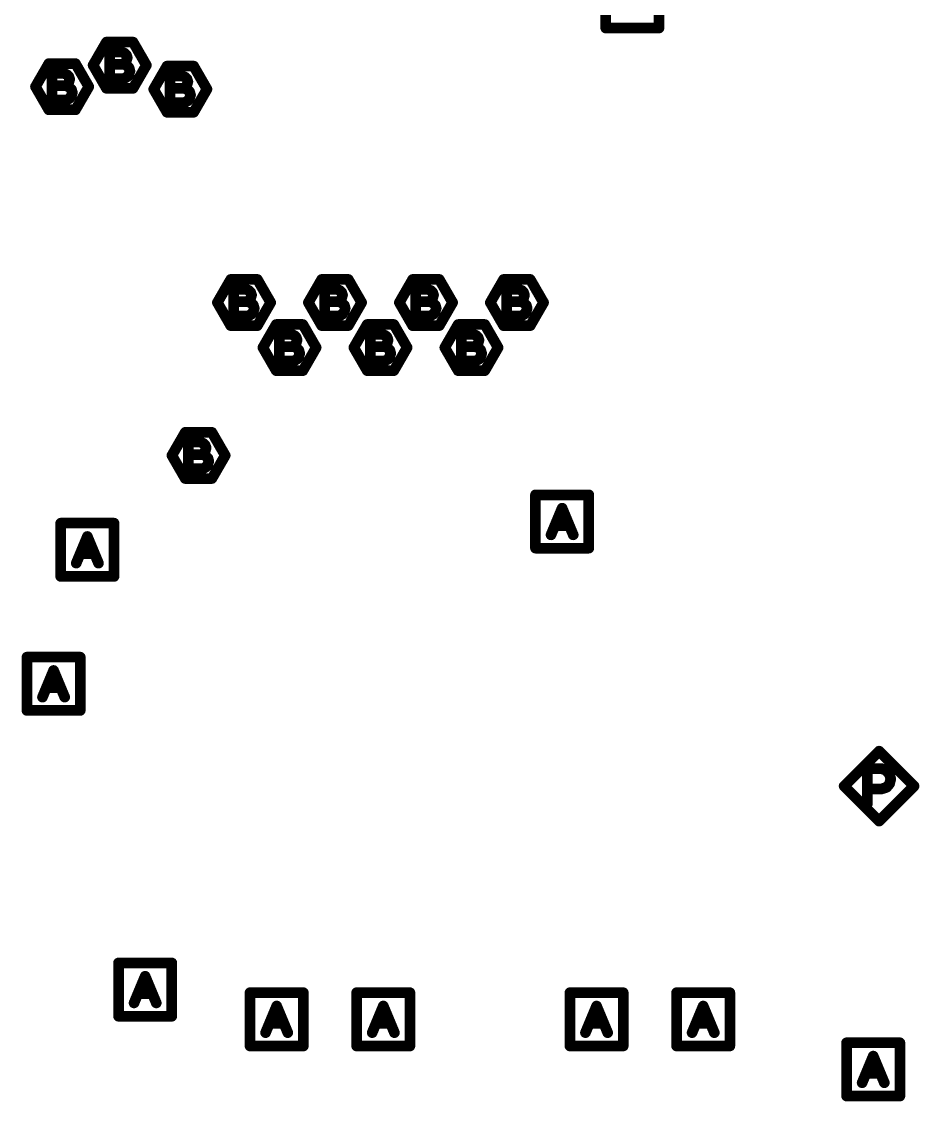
# Model space of a CAD drawing. Extents: x -14.2 to 19.9, y -5.2 to 16.9.
# Drawn here: x 1.051 to 1.556, y 1.994 to 2.601 of the extents above; entities that cross this region are included whole.
import ezdxf

# ---------------------------------------------------------------- set-up
doc = ezdxf.new("R2010")
doc.units = 0
doc.layers.get('0').update_dxf_attribs({"linetype": 'CONTINUOUS'})
doc.layers.add('FAB', color=2, linetype='CONTINUOUS')

# ---------------------------------------------------------------- blocks, each defined once
blk = doc.blocks.new('ROUND_1')
at = {"const_width": 0.003}
blk.add_lwpolyline([(-0.0015, 0, 1), (0.0015, 0, 1)], format="xyb", close=True, dxfattribs=at)

msp = doc.modelspace()

# ---------------------------------------------------------------- linework, layer by layer
at = {"layer": 'FAB', "const_width": 0.006}
for points in [[(1.37946, 2.59778), (1.37946, 2.62778)], [(1.40946, 2.62778), (1.40946, 2.59778)], [(1.40946, 2.59778), (1.37946, 2.59778)], [(1.091, 2.57685), (1.0985, 2.58984)], [(1.0985, 2.58984), (1.1135, 2.58984)], [(1.1135, 2.58984), (1.121, 2.57685)], [(1.107, 2.58435), (1.10025, 2.58435)], [(1.10025, 2.58435), (1.10025, 2.56935)], [(1.10875, 2.5836), (1.107, 2.58435)], [(1.10975, 2.5826), (1.10875, 2.5836)], [(1.11025, 2.5811), (1.10975, 2.5826)], [(1.10975, 2.57935), (1.11025, 2.5811)], [(1.05859, 2.56475), (1.06609, 2.57774)], [(1.06609, 2.57774), (1.08109, 2.57774)], [(1.08109, 2.57774), (1.08859, 2.56475)], [(1.0985, 2.56386), (1.091, 2.57685)], [(1.108, 2.57735), (1.10025, 2.57735)], [(1.108, 2.57735), (1.109, 2.5781)], [(1.10975, 2.57685), (1.108, 2.57735)], [(1.109, 2.5781), (1.10975, 2.57935)], [(1.11125, 2.57535), (1.10975, 2.57685)], [(1.11175, 2.5736), (1.11125, 2.57535)], [(1.11125, 2.57185), (1.11175, 2.5736)], [(1.121, 2.57685), (1.1135, 2.56386)], [(1.1251, 2.56335), (1.1326, 2.57634)], [(1.1326, 2.57634), (1.1476, 2.57634)], [(1.1476, 2.57634), (1.1551, 2.56335)], [(1.07459, 2.57225), (1.06784, 2.57225)], [(1.06784, 2.57225), (1.06784, 2.55725)], [(1.07634, 2.5715), (1.07459, 2.57225)], [(1.07734, 2.5705), (1.07634, 2.5715)], [(1.07784, 2.569), (1.07734, 2.5705)], [(1.07734, 2.56725), (1.07784, 2.569)], [(1.10025, 2.56935), (1.1085, 2.56935)], [(1.1085, 2.56935), (1.11025, 2.57035)], [(1.11025, 2.57035), (1.11125, 2.57185)], [(1.1411, 2.57085), (1.13435, 2.57085)], [(1.13435, 2.57085), (1.13435, 2.55585)], [(1.14285, 2.5701), (1.1411, 2.57085)], [(1.14385, 2.5691), (1.14285, 2.5701)], [(1.14435, 2.5676), (1.14385, 2.5691)], [(1.14385, 2.56585), (1.14435, 2.5676)], [(1.06609, 2.55176), (1.05859, 2.56475)], [(1.07559, 2.56525), (1.06784, 2.56525)], [(1.07559, 2.56525), (1.07659, 2.566)], [(1.07734, 2.56475), (1.07559, 2.56525)], [(1.07659, 2.566), (1.07734, 2.56725)], [(1.07884, 2.56325), (1.07734, 2.56475)], [(1.07934, 2.5615), (1.07884, 2.56325)], [(1.07884, 2.55975), (1.07934, 2.5615)], [(1.08859, 2.56475), (1.08109, 2.55176)], [(1.1135, 2.56386), (1.0985, 2.56386)], [(1.1326, 2.55036), (1.1251, 2.56335)], [(1.1421, 2.56385), (1.13435, 2.56385)], [(1.1421, 2.56385), (1.1431, 2.5646)], [(1.14385, 2.56335), (1.1421, 2.56385)], [(1.1431, 2.5646), (1.14385, 2.56585)], [(1.14535, 2.56185), (1.14385, 2.56335)], [(1.14585, 2.5601), (1.14535, 2.56185)], [(1.1551, 2.56335), (1.1476, 2.55036)], [(1.06784, 2.55725), (1.07609, 2.55725)], [(1.07609, 2.55725), (1.07784, 2.55825)], [(1.07784, 2.55825), (1.07884, 2.55975)], [(1.13435, 2.55585), (1.1426, 2.55585)], [(1.1426, 2.55585), (1.14435, 2.55685)], [(1.14435, 2.55685), (1.14535, 2.55835)], [(1.14535, 2.55835), (1.14585, 2.5601)], [(1.08109, 2.55176), (1.06609, 2.55176)], [(1.1476, 2.55036), (1.1326, 2.55036)], [(1.16095, 2.44329), (1.16845, 2.45628)], [(1.16845, 2.45628), (1.18345, 2.45628)], [(1.18345, 2.45628), (1.19095, 2.44329)], [(1.21213, 2.44329), (1.21963, 2.45628)], [(1.21963, 2.45628), (1.23463, 2.45628)], [(1.23463, 2.45628), (1.24213, 2.44329)], [(1.26332, 2.44329), (1.27082, 2.45628)], [(1.27082, 2.45628), (1.28582, 2.45628)], [(1.28582, 2.45628), (1.29332, 2.44329)], [(1.3145, 2.44329), (1.322, 2.45628)], [(1.322, 2.45628), (1.337, 2.45628)], [(1.337, 2.45628), (1.3445, 2.44329)], [(1.17695, 2.45079), (1.1702, 2.45079)], [(1.1702, 2.45079), (1.1702, 2.43579)], [(1.1787, 2.45004), (1.17695, 2.45079)], [(1.1797, 2.44904), (1.1787, 2.45004)], [(1.17895, 2.44454), (1.1797, 2.44579)], [(1.1802, 2.44754), (1.1797, 2.44904)], [(1.1797, 2.44579), (1.1802, 2.44754)], [(1.22813, 2.45079), (1.22138, 2.45079)], [(1.22138, 2.45079), (1.22138, 2.43579)], [(1.22988, 2.45004), (1.22813, 2.45079)], [(1.23088, 2.44904), (1.22988, 2.45004)], [(1.23013, 2.44454), (1.23088, 2.44579)], [(1.23138, 2.44754), (1.23088, 2.44904)], [(1.23088, 2.44579), (1.23138, 2.44754)], [(1.27932, 2.45079), (1.27257, 2.45079)], [(1.27257, 2.45079), (1.27257, 2.43579)], [(1.28107, 2.45004), (1.27932, 2.45079)], [(1.28207, 2.44904), (1.28107, 2.45004)], [(1.28132, 2.44454), (1.28207, 2.44579)], [(1.28257, 2.44754), (1.28207, 2.44904)], [(1.28207, 2.44579), (1.28257, 2.44754)], [(1.3305, 2.45079), (1.32375, 2.45079)], [(1.32375, 2.45079), (1.32375, 2.43579)], [(1.33225, 2.45004), (1.3305, 2.45079)], [(1.33325, 2.44904), (1.33225, 2.45004)], [(1.3325, 2.44454), (1.33325, 2.44579)], [(1.33375, 2.44754), (1.33325, 2.44904)], [(1.33325, 2.44579), (1.33375, 2.44754)], [(1.16845, 2.4303), (1.16095, 2.44329)], [(1.17795, 2.44379), (1.1702, 2.44379)], [(1.17795, 2.44379), (1.17895, 2.44454)], [(1.1797, 2.44329), (1.17795, 2.44379)], [(1.1812, 2.44179), (1.1797, 2.44329)], [(1.1817, 2.44004), (1.1812, 2.44179)], [(1.1812, 2.43829), (1.1817, 2.44004)], [(1.19095, 2.44329), (1.18345, 2.4303)], [(1.21963, 2.4303), (1.21213, 2.44329)], [(1.22913, 2.44379), (1.22138, 2.44379)], [(1.22913, 2.44379), (1.23013, 2.44454)], [(1.23088, 2.44329), (1.22913, 2.44379)], [(1.23238, 2.44179), (1.23088, 2.44329)], [(1.23288, 2.44004), (1.23238, 2.44179)], [(1.23238, 2.43829), (1.23288, 2.44004)], [(1.24213, 2.44329), (1.23463, 2.4303)], [(1.27082, 2.4303), (1.26332, 2.44329)], [(1.28032, 2.44379), (1.27257, 2.44379)], [(1.28032, 2.44379), (1.28132, 2.44454)], [(1.28207, 2.44329), (1.28032, 2.44379)], [(1.28357, 2.44179), (1.28207, 2.44329)], [(1.28407, 2.44004), (1.28357, 2.44179)], [(1.28357, 2.43829), (1.28407, 2.44004)], [(1.29332, 2.44329), (1.28582, 2.4303)], [(1.322, 2.4303), (1.3145, 2.44329)], [(1.3315, 2.44379), (1.32375, 2.44379)], [(1.3315, 2.44379), (1.3325, 2.44454)], [(1.33325, 2.44329), (1.3315, 2.44379)], [(1.33475, 2.44179), (1.33325, 2.44329)], [(1.33525, 2.44004), (1.33475, 2.44179)], [(1.33475, 2.43829), (1.33525, 2.44004)], [(1.3445, 2.44329), (1.337, 2.4303)], [(1.1702, 2.43579), (1.17845, 2.43579)], [(1.17845, 2.43579), (1.1802, 2.43679)], [(1.1802, 2.43679), (1.1812, 2.43829)], [(1.22138, 2.43579), (1.22963, 2.43579)], [(1.22963, 2.43579), (1.23138, 2.43679)], [(1.23138, 2.43679), (1.23238, 2.43829)], [(1.27257, 2.43579), (1.28082, 2.43579)], [(1.28082, 2.43579), (1.28257, 2.43679)], [(1.28257, 2.43679), (1.28357, 2.43829)], [(1.32375, 2.43579), (1.332, 2.43579)], [(1.332, 2.43579), (1.33375, 2.43679)], [(1.33375, 2.43679), (1.33475, 2.43829)], [(1.18345, 2.4303), (1.16845, 2.4303)], [(1.18654, 2.41795), (1.19404, 2.43094)], [(1.19404, 2.43094), (1.20904, 2.43094)], [(1.20904, 2.43094), (1.21654, 2.41795)], [(1.23463, 2.4303), (1.21963, 2.4303)], [(1.23773, 2.41796), (1.24523, 2.43095)], [(1.24523, 2.43095), (1.26023, 2.43095)], [(1.26023, 2.43095), (1.26773, 2.41796)], [(1.28582, 2.4303), (1.27082, 2.4303)], [(1.28891, 2.41795), (1.29641, 2.43094)], [(1.29641, 2.43094), (1.31141, 2.43094)], [(1.31141, 2.43094), (1.31891, 2.41795)], [(1.337, 2.4303), (1.322, 2.4303)], [(1.20254, 2.42545), (1.19579, 2.42545)], [(1.19579, 2.42545), (1.19579, 2.41045)], [(1.20429, 2.4247), (1.20254, 2.42545)], [(1.20529, 2.4237), (1.20429, 2.4247)], [(1.20579, 2.4222), (1.20529, 2.4237)], [(1.20529, 2.42045), (1.20579, 2.4222)], [(1.25373, 2.42546), (1.24698, 2.42546)], [(1.24698, 2.42546), (1.24698, 2.41046)], [(1.25548, 2.42471), (1.25373, 2.42546)], [(1.25648, 2.42371), (1.25548, 2.42471)], [(1.25698, 2.42221), (1.25648, 2.42371)], [(1.25648, 2.42046), (1.25698, 2.42221)], [(1.30491, 2.42545), (1.29816, 2.42545)], [(1.29816, 2.42545), (1.29816, 2.41045)], [(1.30666, 2.4247), (1.30491, 2.42545)], [(1.30766, 2.4237), (1.30666, 2.4247)], [(1.30816, 2.4222), (1.30766, 2.4237)], [(1.30766, 2.42045), (1.30816, 2.4222)], [(1.19404, 2.40496), (1.18654, 2.41795)], [(1.20354, 2.41845), (1.19579, 2.41845)], [(1.20354, 2.41845), (1.20454, 2.4192)], [(1.20529, 2.41795), (1.20354, 2.41845)], [(1.20454, 2.4192), (1.20529, 2.42045)], [(1.20679, 2.41645), (1.20529, 2.41795)], [(1.20729, 2.4147), (1.20679, 2.41645)], [(1.21654, 2.41795), (1.20904, 2.40496)], [(1.24523, 2.40497), (1.23773, 2.41796)], [(1.25473, 2.41846), (1.24698, 2.41846)], [(1.25473, 2.41846), (1.25573, 2.41921)], [(1.25648, 2.41796), (1.25473, 2.41846)], [(1.25573, 2.41921), (1.25648, 2.42046)], [(1.25798, 2.41646), (1.25648, 2.41796)], [(1.25848, 2.41471), (1.25798, 2.41646)], [(1.26773, 2.41796), (1.26023, 2.40497)], [(1.29641, 2.40496), (1.28891, 2.41795)], [(1.30591, 2.41845), (1.29816, 2.41845)], [(1.30591, 2.41845), (1.30691, 2.4192)], [(1.30766, 2.41795), (1.30591, 2.41845)], [(1.30691, 2.4192), (1.30766, 2.42045)], [(1.30916, 2.41645), (1.30766, 2.41795)], [(1.30966, 2.4147), (1.30916, 2.41645)], [(1.31891, 2.41795), (1.31141, 2.40496)], [(1.19579, 2.41045), (1.20404, 2.41045)], [(1.20404, 2.41045), (1.20579, 2.41145)], [(1.20579, 2.41145), (1.20679, 2.41295)], [(1.20679, 2.41295), (1.20729, 2.4147)], [(1.24698, 2.41046), (1.25523, 2.41046)], [(1.25523, 2.41046), (1.25698, 2.41146)], [(1.25698, 2.41146), (1.25798, 2.41296)], [(1.25798, 2.41296), (1.25848, 2.41471)], [(1.29816, 2.41045), (1.30641, 2.41045)], [(1.30641, 2.41045), (1.30816, 2.41145)], [(1.30816, 2.41145), (1.30916, 2.41295)], [(1.30916, 2.41295), (1.30966, 2.4147)], [(1.20904, 2.40496), (1.19404, 2.40496)], [(1.26023, 2.40497), (1.24523, 2.40497)], [(1.31141, 2.40496), (1.29641, 2.40496)], [(1.13536, 2.35725), (1.14286, 2.37024)], [(1.14286, 2.37024), (1.15786, 2.37024)], [(1.15786, 2.37024), (1.16536, 2.35725)], [(1.15136, 2.36475), (1.14461, 2.36475)], [(1.14461, 2.36475), (1.14461, 2.34975)], [(1.15311, 2.364), (1.15136, 2.36475)], [(1.15411, 2.363), (1.15311, 2.364)], [(1.15461, 2.3615), (1.15411, 2.363)], [(1.15411, 2.35975), (1.15461, 2.3615)], [(1.14286, 2.34426), (1.13536, 2.35725)], [(1.15236, 2.35775), (1.14461, 2.35775)], [(1.15236, 2.35775), (1.15336, 2.3585)], [(1.15411, 2.35725), (1.15236, 2.35775)], [(1.15336, 2.3585), (1.15411, 2.35975)], [(1.15561, 2.35575), (1.15411, 2.35725)], [(1.15611, 2.354), (1.15561, 2.35575)], [(1.16536, 2.35725), (1.15786, 2.34426)], [(1.14461, 2.34975), (1.15286, 2.34975)], [(1.15286, 2.34975), (1.15461, 2.35075)], [(1.15461, 2.35075), (1.15561, 2.35225)], [(1.15561, 2.35225), (1.15611, 2.354)], [(1.15786, 2.34426), (1.14286, 2.34426)], [(1.33993, 2.30507), (1.33993, 2.33507)], [(1.33993, 2.33507), (1.36993, 2.33507)], [(1.36993, 2.33507), (1.36993, 2.30507)], [(1.34868, 2.31257), (1.35493, 2.32757)], [(1.35493, 2.32757), (1.36118, 2.31257)], [(1.07279, 2.28915), (1.07279, 2.31915)], [(1.07279, 2.31915), (1.10279, 2.31915)], [(1.10279, 2.31915), (1.10279, 2.28915)], [(1.35893, 2.31782), (1.35093, 2.31782)], [(1.08154, 2.29665), (1.08779, 2.31165)], [(1.08779, 2.31165), (1.09404, 2.29665)], [(1.09179, 2.3019), (1.08379, 2.3019)], [(1.36993, 2.30507), (1.33993, 2.30507)], [(1.10279, 2.28915), (1.07279, 2.28915)], [(1.05378, 2.21375), (1.05378, 2.24375)], [(1.05378, 2.24375), (1.08378, 2.24375)], [(1.08378, 2.24375), (1.08378, 2.21375)], [(1.06253, 2.22125), (1.06878, 2.23625)], [(1.06878, 2.23625), (1.07503, 2.22125)], [(1.07278, 2.2265), (1.06478, 2.2265)], [(1.08378, 2.21375), (1.05378, 2.21375)], [(1.5136, 2.17117), (1.53328, 2.19085)], [(1.53328, 2.19085), (1.55296, 2.17117)], [(1.52671, 2.16133), (1.52671, 2.18103)], [(1.52671, 2.18103), (1.53459, 2.18103)], [(1.53459, 2.18103), (1.53722, 2.18004)], [(1.53722, 2.18004), (1.53919, 2.17775)], [(1.53919, 2.17249), (1.53755, 2.17052)], [(1.53919, 2.17775), (1.53985, 2.17512)], [(1.53985, 2.17512), (1.53919, 2.17249)], [(1.53328, 2.15149), (1.5136, 2.17117)], [(1.53459, 2.16954), (1.52671, 2.16954)], [(1.55296, 2.17117), (1.53328, 2.15149)], [(1.53755, 2.17052), (1.53459, 2.16954)], [(1.10531, 2.04166), (1.10531, 2.07166)], [(1.10531, 2.07166), (1.13531, 2.07166)], [(1.13531, 2.07166), (1.13531, 2.04166)], [(1.11406, 2.04916), (1.12031, 2.06416)], [(1.12031, 2.06416), (1.12656, 2.04916)], [(1.12431, 2.05441), (1.11631, 2.05441)], [(1.17931, 2.02493), (1.17931, 2.05493)], [(1.17931, 2.05493), (1.20931, 2.05493)], [(1.20931, 2.05493), (1.20931, 2.02493)], [(1.23931, 2.02493), (1.23931, 2.05493)], [(1.23931, 2.05493), (1.26931, 2.05493)], [(1.26931, 2.05493), (1.26931, 2.02493)], [(1.35931, 2.02493), (1.35931, 2.05493)], [(1.35931, 2.05493), (1.38931, 2.05493)], [(1.38931, 2.05493), (1.38931, 2.02493)], [(1.41931, 2.02493), (1.41931, 2.05493)], [(1.41931, 2.05493), (1.44931, 2.05493)], [(1.44931, 2.05493), (1.44931, 2.02493)], [(1.18806, 2.03243), (1.19431, 2.04743)], [(1.19431, 2.04743), (1.20056, 2.03243)], [(1.24806, 2.03243), (1.25431, 2.04743)], [(1.25431, 2.04743), (1.26056, 2.03243)], [(1.36806, 2.03243), (1.37431, 2.04743)], [(1.37431, 2.04743), (1.38056, 2.03243)], [(1.42806, 2.03243), (1.43431, 2.04743)], [(1.43431, 2.04743), (1.44056, 2.03243)], [(1.13531, 2.04166), (1.10531, 2.04166)], [(1.19831, 2.03768), (1.19031, 2.03768)], [(1.25831, 2.03768), (1.25031, 2.03768)], [(1.37831, 2.03768), (1.37031, 2.03768)], [(1.43831, 2.03768), (1.43031, 2.03768)], [(1.51499, 1.99675), (1.51499, 2.02675)], [(1.51499, 2.02675), (1.54499, 2.02675)], [(1.54499, 2.02675), (1.54499, 1.99675)], [(1.20931, 2.02493), (1.17931, 2.02493)], [(1.26931, 2.02493), (1.23931, 2.02493)], [(1.38931, 2.02493), (1.35931, 2.02493)], [(1.44931, 2.02493), (1.41931, 2.02493)], [(1.52374, 2.00425), (1.52999, 2.01925)], [(1.52999, 2.01925), (1.53624, 2.00425)], [(1.53399, 2.0095), (1.52599, 2.0095)], [(1.54499, 1.99675), (1.51499, 1.99675)]]:
    msp.add_lwpolyline(points, dxfattribs=at)

# ---------------------------------------------------------------- block references
at = {"layer": 'FAB'}
for p in [(1.37946, 2.59778), (1.37946, 2.59778), (1.40946, 2.59778), (1.40946, 2.59778), (1.0985, 2.58984), (1.0985, 2.58984), (1.1135, 2.58984), (1.1135, 2.58984), (1.10025, 2.58435), (1.10025, 2.58435), (1.107, 2.58435), (1.107, 2.58435), (1.10875, 2.5836), (1.10875, 2.5836), (1.10975, 2.5826), (1.10975, 2.5826), (1.11025, 2.5811), (1.11025, 2.5811), (1.06609, 2.57774), (1.06609, 2.57774), (1.08109, 2.57774), (1.08109, 2.57774), (1.091, 2.57685), (1.091, 2.57685), (1.10025, 2.57735), (1.108, 2.57735), (1.108, 2.57735), (1.108, 2.57735), (1.109, 2.5781), (1.109, 2.5781), (1.10975, 2.57935), (1.10975, 2.57935), (1.10975, 2.57685), (1.10975, 2.57685), (1.11125, 2.57535), (1.11125, 2.57535), (1.11175, 2.5736), (1.11175, 2.5736), (1.121, 2.57685), (1.121, 2.57685), (1.1326, 2.57634), (1.1326, 2.57634), (1.1476, 2.57634), (1.1476, 2.57634), (1.06784, 2.57225), (1.06784, 2.57225), (1.07459, 2.57225), (1.07459, 2.57225), (1.07634, 2.5715), (1.07634, 2.5715), (1.07734, 2.5705), (1.07734, 2.5705), (1.07784, 2.569), (1.07784, 2.569), (1.10025, 2.56935), (1.10025, 2.56935), (1.1085, 2.56935), (1.1085, 2.56935), (1.11025, 2.57035), (1.11025, 2.57035), (1.11125, 2.57185), (1.11125, 2.57185), (1.13435, 2.57085), (1.13435, 2.57085), (1.1411, 2.57085), (1.1411, 2.57085), (1.14285, 2.5701), (1.14285, 2.5701), (1.14385, 2.5691), (1.14385, 2.5691), (1.14435, 2.5676), (1.14435, 2.5676), (1.05859, 2.56475), (1.05859, 2.56475), (1.06784, 2.56525), (1.07559, 2.56525), (1.07559, 2.56525), (1.07559, 2.56525), (1.07659, 2.566), (1.07659, 2.566), (1.07734, 2.56725), (1.07734, 2.56725), (1.07734, 2.56475), (1.07734, 2.56475), (1.07884, 2.56325), (1.07884, 2.56325), (1.07934, 2.5615), (1.07934, 2.5615), (1.08859, 2.56475), (1.08859, 2.56475), (1.0985, 2.56386), (1.0985, 2.56386), (1.1135, 2.56386), (1.1135, 2.56386), (1.1251, 2.56335), (1.1251, 2.56335), (1.13435, 2.56385), (1.1421, 2.56385), (1.1421, 2.56385), (1.1421, 2.56385), (1.1431, 2.5646), (1.1431, 2.5646), (1.14385, 2.56585), (1.14385, 2.56585), (1.14385, 2.56335), (1.14385, 2.56335), (1.14535, 2.56185), (1.14535, 2.56185), (1.1551, 2.56335), (1.1551, 2.56335), (1.06784, 2.55725), (1.06784, 2.55725), (1.07609, 2.55725), (1.07609, 2.55725), (1.07784, 2.55825), (1.07784, 2.55825), (1.07884, 2.55975), (1.07884, 2.55975), (1.13435, 2.55585), (1.13435, 2.55585), (1.1426, 2.55585), (1.1426, 2.55585), (1.14435, 2.55685), (1.14435, 2.55685), (1.14535, 2.55835), (1.14535, 2.55835), (1.14585, 2.5601), (1.14585, 2.5601), (1.06609, 2.55176), (1.06609, 2.55176), (1.08109, 2.55176), (1.08109, 2.55176), (1.1326, 2.55036), (1.1326, 2.55036), (1.1476, 2.55036), (1.1476, 2.55036), (1.16845, 2.45628), (1.16845, 2.45628), (1.18345, 2.45628), (1.18345, 2.45628), (1.21963, 2.45628), (1.21963, 2.45628), (1.23463, 2.45628), (1.23463, 2.45628), (1.27082, 2.45628), (1.27082, 2.45628), (1.28582, 2.45628), (1.28582, 2.45628), (1.322, 2.45628), (1.322, 2.45628), (1.337, 2.45628), (1.337, 2.45628), (1.1702, 2.45079), (1.1702, 2.45079), (1.17695, 2.45079), (1.17695, 2.45079), (1.1787, 2.45004), (1.1787, 2.45004), (1.1797, 2.44904), (1.1797, 2.44904), (1.1797, 2.44579), (1.1797, 2.44579), (1.1802, 2.44754), (1.1802, 2.44754), (1.22138, 2.45079), (1.22138, 2.45079), (1.22813, 2.45079), (1.22813, 2.45079), (1.22988, 2.45004), (1.22988, 2.45004), (1.23088, 2.44904), (1.23088, 2.44904), (1.23088, 2.44579), (1.23088, 2.44579), (1.23138, 2.44754), (1.23138, 2.44754), (1.27257, 2.45079), (1.27257, 2.45079), (1.27932, 2.45079), (1.27932, 2.45079), (1.28107, 2.45004), (1.28107, 2.45004), (1.28207, 2.44904), (1.28207, 2.44904), (1.28207, 2.44579), (1.28207, 2.44579), (1.28257, 2.44754), (1.28257, 2.44754), (1.32375, 2.45079), (1.32375, 2.45079), (1.3305, 2.45079), (1.3305, 2.45079), (1.33225, 2.45004), (1.33225, 2.45004), (1.33325, 2.44904), (1.33325, 2.44904), (1.33325, 2.44579), (1.33325, 2.44579), (1.33375, 2.44754), (1.33375, 2.44754), (1.16095, 2.44329), (1.16095, 2.44329), (1.1702, 2.44379), (1.17795, 2.44379), (1.17795, 2.44379), (1.17795, 2.44379), (1.17895, 2.44454), (1.17895, 2.44454), (1.1797, 2.44329), (1.1797, 2.44329), (1.1812, 2.44179), (1.1812, 2.44179), (1.1817, 2.44004), (1.1817, 2.44004), (1.19095, 2.44329), (1.19095, 2.44329), (1.21213, 2.44329), (1.21213, 2.44329), (1.22138, 2.44379), (1.22913, 2.44379), (1.22913, 2.44379), (1.22913, 2.44379), (1.23013, 2.44454), (1.23013, 2.44454), (1.23088, 2.44329), (1.23088, 2.44329), (1.23238, 2.44179), (1.23238, 2.44179), (1.23288, 2.44004), (1.23288, 2.44004), (1.24213, 2.44329), (1.24213, 2.44329), (1.26332, 2.44329), (1.26332, 2.44329), (1.27257, 2.44379), (1.28032, 2.44379), (1.28032, 2.44379), (1.28032, 2.44379), (1.28132, 2.44454), (1.28132, 2.44454), (1.28207, 2.44329), (1.28207, 2.44329), (1.28357, 2.44179), (1.28357, 2.44179), (1.28407, 2.44004), (1.28407, 2.44004), (1.29332, 2.44329), (1.29332, 2.44329), (1.3145, 2.44329), (1.3145, 2.44329), (1.32375, 2.44379), (1.3315, 2.44379), (1.3315, 2.44379), (1.3315, 2.44379), (1.3325, 2.44454), (1.3325, 2.44454), (1.33325, 2.44329), (1.33325, 2.44329), (1.33475, 2.44179), (1.33475, 2.44179), (1.33525, 2.44004), (1.33525, 2.44004), (1.3445, 2.44329), (1.3445, 2.44329), (1.1702, 2.43579), (1.1702, 2.43579), (1.17845, 2.43579), (1.17845, 2.43579), (1.1802, 2.43679), (1.1802, 2.43679), (1.1812, 2.43829), (1.1812, 2.43829), (1.22138, 2.43579), (1.22138, 2.43579), (1.22963, 2.43579), (1.22963, 2.43579), (1.23138, 2.43679), (1.23138, 2.43679), (1.23238, 2.43829), (1.23238, 2.43829), (1.27257, 2.43579), (1.27257, 2.43579), (1.28082, 2.43579), (1.28082, 2.43579), (1.28257, 2.43679), (1.28257, 2.43679), (1.28357, 2.43829), (1.28357, 2.43829), (1.32375, 2.43579), (1.32375, 2.43579), (1.332, 2.43579), (1.332, 2.43579), (1.33375, 2.43679), (1.33375, 2.43679), (1.33475, 2.43829), (1.33475, 2.43829), (1.16845, 2.4303), (1.16845, 2.4303), (1.18345, 2.4303), (1.18345, 2.4303), (1.19404, 2.43094), (1.19404, 2.43094), (1.20904, 2.43094), (1.20904, 2.43094), (1.21963, 2.4303), (1.21963, 2.4303), (1.23463, 2.4303), (1.23463, 2.4303), (1.24523, 2.43095), (1.24523, 2.43095), (1.26023, 2.43095), (1.26023, 2.43095), (1.27082, 2.4303), (1.27082, 2.4303), (1.28582, 2.4303), (1.28582, 2.4303), (1.29641, 2.43094), (1.29641, 2.43094), (1.31141, 2.43094), (1.31141, 2.43094), (1.322, 2.4303), (1.322, 2.4303), (1.337, 2.4303), (1.337, 2.4303), (1.19579, 2.42545), (1.19579, 2.42545), (1.20254, 2.42545), (1.20254, 2.42545), (1.20429, 2.4247), (1.20429, 2.4247), (1.20529, 2.4237), (1.20529, 2.4237), (1.20579, 2.4222), (1.20579, 2.4222), (1.24698, 2.42546), (1.24698, 2.42546), (1.25373, 2.42546), (1.25373, 2.42546), (1.25548, 2.42471), (1.25548, 2.42471), (1.25648, 2.42371), (1.25648, 2.42371), (1.25698, 2.42221), (1.25698, 2.42221), (1.29816, 2.42545), (1.29816, 2.42545), (1.30491, 2.42545), (1.30491, 2.42545), (1.30666, 2.4247), (1.30666, 2.4247), (1.30766, 2.4237), (1.30766, 2.4237), (1.30816, 2.4222), (1.30816, 2.4222), (1.18654, 2.41795), (1.18654, 2.41795), (1.19579, 2.41845), (1.20354, 2.41845), (1.20354, 2.41845), (1.20354, 2.41845), (1.20454, 2.4192), (1.20454, 2.4192), (1.20529, 2.42045), (1.20529, 2.42045), (1.20529, 2.41795), (1.20529, 2.41795), (1.20679, 2.41645), (1.20679, 2.41645), (1.21654, 2.41795), (1.21654, 2.41795), (1.23773, 2.41796), (1.23773, 2.41796), (1.24698, 2.41846), (1.25473, 2.41846), (1.25473, 2.41846), (1.25473, 2.41846), (1.25573, 2.41921), (1.25573, 2.41921), (1.25648, 2.42046), (1.25648, 2.42046), (1.25648, 2.41796), (1.25648, 2.41796), (1.25798, 2.41646), (1.25798, 2.41646), (1.26773, 2.41796), (1.26773, 2.41796), (1.28891, 2.41795), (1.28891, 2.41795), (1.29816, 2.41845), (1.30591, 2.41845), (1.30591, 2.41845), (1.30591, 2.41845), (1.30691, 2.4192), (1.30691, 2.4192), (1.30766, 2.42045), (1.30766, 2.42045), (1.30766, 2.41795), (1.30766, 2.41795), (1.30916, 2.41645), (1.30916, 2.41645), (1.31891, 2.41795), (1.31891, 2.41795), (1.19579, 2.41045), (1.19579, 2.41045), (1.20404, 2.41045), (1.20404, 2.41045), (1.20579, 2.41145), (1.20579, 2.41145), (1.20679, 2.41295), (1.20679, 2.41295), (1.20729, 2.4147), (1.20729, 2.4147), (1.24698, 2.41046), (1.24698, 2.41046), (1.25523, 2.41046), (1.25523, 2.41046), (1.25698, 2.41146), (1.25698, 2.41146), (1.25798, 2.41296), (1.25798, 2.41296), (1.25848, 2.41471), (1.25848, 2.41471), (1.29816, 2.41045), (1.29816, 2.41045), (1.30641, 2.41045), (1.30641, 2.41045), (1.30816, 2.41145), (1.30816, 2.41145), (1.30916, 2.41295), (1.30916, 2.41295), (1.30966, 2.4147), (1.30966, 2.4147), (1.19404, 2.40496), (1.19404, 2.40496), (1.20904, 2.40496), (1.20904, 2.40496), (1.24523, 2.40497), (1.24523, 2.40497), (1.26023, 2.40497), (1.26023, 2.40497), (1.29641, 2.40496), (1.29641, 2.40496), (1.31141, 2.40496), (1.31141, 2.40496), (1.14286, 2.37024), (1.14286, 2.37024), (1.15786, 2.37024), (1.15786, 2.37024), (1.14461, 2.36475), (1.14461, 2.36475), (1.15136, 2.36475), (1.15136, 2.36475), (1.15311, 2.364), (1.15311, 2.364), (1.15411, 2.363), (1.15411, 2.363), (1.15461, 2.3615), (1.15461, 2.3615), (1.13536, 2.35725), (1.13536, 2.35725), (1.14461, 2.35775), (1.15236, 2.35775), (1.15236, 2.35775), (1.15236, 2.35775), (1.15336, 2.3585), (1.15336, 2.3585), (1.15411, 2.35975), (1.15411, 2.35975), (1.15411, 2.35725), (1.15411, 2.35725), (1.15561, 2.35575), (1.15561, 2.35575), (1.16536, 2.35725), (1.16536, 2.35725), (1.14461, 2.34975), (1.14461, 2.34975), (1.15286, 2.34975), (1.15286, 2.34975), (1.15461, 2.35075), (1.15461, 2.35075), (1.15561, 2.35225), (1.15561, 2.35225), (1.15611, 2.354), (1.15611, 2.354), (1.14286, 2.34426), (1.14286, 2.34426), (1.15786, 2.34426), (1.15786, 2.34426), (1.33993, 2.33507), (1.33993, 2.33507), (1.36993, 2.33507), (1.36993, 2.33507), (1.35493, 2.32757), (1.35493, 2.32757), (1.07279, 2.31915), (1.07279, 2.31915), (1.10279, 2.31915), (1.10279, 2.31915), (1.34868, 2.31257), (1.35093, 2.31782), (1.35893, 2.31782), (1.36118, 2.31257), (1.08779, 2.31165), (1.08779, 2.31165), (1.08379, 2.3019), (1.09179, 2.3019), (1.33993, 2.30507), (1.33993, 2.30507), (1.36993, 2.30507), (1.36993, 2.30507), (1.08154, 2.29665), (1.09404, 2.29665), (1.07279, 2.28915), (1.07279, 2.28915), (1.10279, 2.28915), (1.10279, 2.28915), (1.05378, 2.24375), (1.05378, 2.24375), (1.08378, 2.24375), (1.08378, 2.24375), (1.06878, 2.23625), (1.06878, 2.23625), (1.06253, 2.22125), (1.06478, 2.2265), (1.07278, 2.2265), (1.07503, 2.22125), (1.05378, 2.21375), (1.05378, 2.21375), (1.08378, 2.21375), (1.08378, 2.21375), (1.53328, 2.19085), (1.53328, 2.19085), (1.52671, 2.18103), (1.52671, 2.18103), (1.53459, 2.18103), (1.53459, 2.18103), (1.53722, 2.18004), (1.53722, 2.18004), (1.53919, 2.17775), (1.53919, 2.17775), (1.53919, 2.17249), (1.53919, 2.17249), (1.53985, 2.17512), (1.53985, 2.17512), (1.5136, 2.17117), (1.5136, 2.17117), (1.52671, 2.16954), (1.53459, 2.16954), (1.53459, 2.16954), (1.53755, 2.17052), (1.53755, 2.17052), (1.55296, 2.17117), (1.55296, 2.17117), (1.52671, 2.16133), (1.53328, 2.15149), (1.53328, 2.15149), (1.10531, 2.07166), (1.10531, 2.07166), (1.13531, 2.07166), (1.13531, 2.07166), (1.12031, 2.06416), (1.12031, 2.06416), (1.11631, 2.05441), (1.12431, 2.05441), (1.17931, 2.05493), (1.17931, 2.05493), (1.20931, 2.05493), (1.20931, 2.05493), (1.23931, 2.05493), (1.23931, 2.05493), (1.26931, 2.05493), (1.26931, 2.05493), (1.35931, 2.05493), (1.35931, 2.05493), (1.38931, 2.05493), (1.38931, 2.05493), (1.41931, 2.05493), (1.41931, 2.05493), (1.44931, 2.05493), (1.44931, 2.05493), (1.11406, 2.04916), (1.12656, 2.04916), (1.19431, 2.04743), (1.19431, 2.04743), (1.25431, 2.04743), (1.25431, 2.04743), (1.37431, 2.04743), (1.37431, 2.04743), (1.43431, 2.04743), (1.43431, 2.04743), (1.10531, 2.04166), (1.10531, 2.04166), (1.13531, 2.04166), (1.13531, 2.04166), (1.19031, 2.03768), (1.19831, 2.03768), (1.25031, 2.03768), (1.25831, 2.03768), (1.37031, 2.03768), (1.37831, 2.03768), (1.43031, 2.03768), (1.43831, 2.03768), (1.18806, 2.03243), (1.20056, 2.03243), (1.24806, 2.03243), (1.26056, 2.03243), (1.36806, 2.03243), (1.38056, 2.03243), (1.42806, 2.03243), (1.44056, 2.03243), (1.51499, 2.02675), (1.51499, 2.02675), (1.54499, 2.02675), (1.54499, 2.02675), (1.17931, 2.02493), (1.17931, 2.02493), (1.20931, 2.02493), (1.20931, 2.02493), (1.23931, 2.02493), (1.23931, 2.02493), (1.26931, 2.02493), (1.26931, 2.02493), (1.35931, 2.02493), (1.35931, 2.02493), (1.38931, 2.02493), (1.38931, 2.02493), (1.41931, 2.02493), (1.41931, 2.02493), (1.44931, 2.02493), (1.44931, 2.02493), (1.52999, 2.01925), (1.52999, 2.01925), (1.52599, 2.0095), (1.53399, 2.0095), (1.52374, 2.00425), (1.53624, 2.00425), (1.51499, 1.99675), (1.51499, 1.99675), (1.54499, 1.99675), (1.54499, 1.99675)]:
    msp.add_blockref('ROUND_1', p, dxfattribs=at)

doc.saveas('drawing.dxf')
